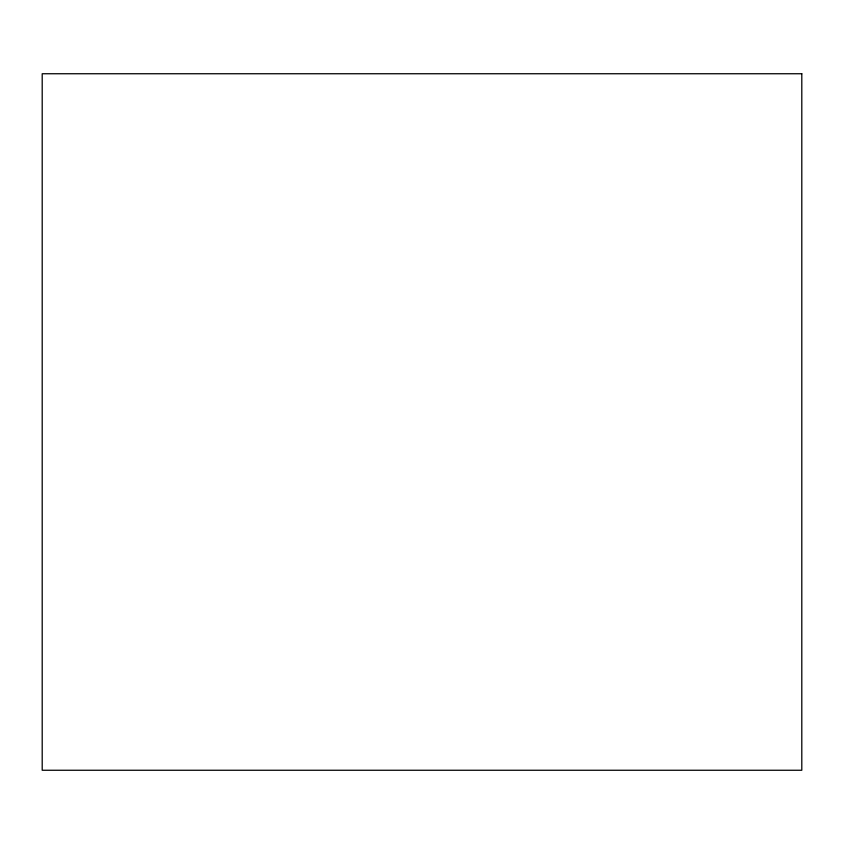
<?xml version="1.0" encoding="UTF-8"?>
<svg xmlns="http://www.w3.org/2000/svg" width="844" height="844" viewBox="0 0 844 844"><rect width="100%" height="100%" fill="white"/><g stroke="black" fill="none" stroke-linecap="round" stroke-linejoin="round"><path stroke-width="1.27" d="M801.8 73.745L42.2 73.745L42.2 770.255L801.8 770.255L801.8 73.745"/></g></svg>
